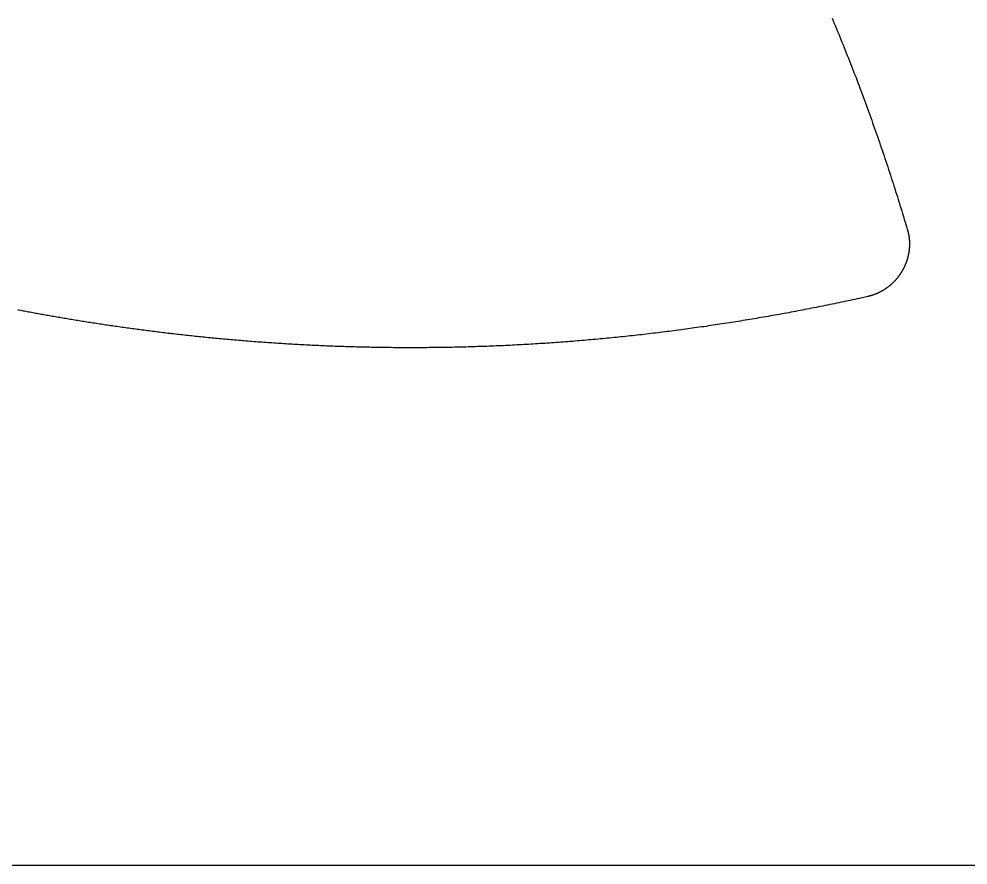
# Model space of a CAD drawing. Extents: x -3 to 136, y 0 to 121.
# Drawn here: x 76.81 to 93.08, y 0 to 14.5 of the extents above; entities that cross this region are included whole.
import ezdxf

# ---------------------------------------------------------------- set-up
doc = ezdxf.new("R2010")
doc.units = 0
doc.layers.get('0').update_dxf_attribs({"linetype": 'CONTINUOUS'})

msp = doc.modelspace()

# ---------------------------------------------------------------- linework, layer by layer
msp.add_lwpolyline([(69.26408, 119.9689, 0.57735027), (64.06792, 119.9689), (-2.59808, 4.5, 0.57735027), (0, 0), (133.332, 0, 0.57735027), (135.93008, 4.5)], format="xyb", close=True)
for points in [[(90.7479, 14.5203, 0), (90.767, 14.4747, 0), (90.786, 14.429, 0), (90.8049, 14.3834, 0), (90.8238, 14.3377, 0), (90.8426, 14.292, 0), (90.8613, 14.2462, 0), (90.88, 14.2005, 0), (90.8986, 14.1547, 0), (90.9171, 14.1089, 0), (90.9356, 14.063, 0), (90.954, 14.0171, 0), (90.9723, 13.9713, 0), (90.9906, 13.9253, 0), (91.0088, 13.8794, 0), (91.0269, 13.8334, 0), (91.045, 13.7874, 0), (91.063, 13.7414, 0), (91.0809, 13.6953, 0), (91.0988, 13.6493, 0), (91.1166, 13.6031, 0), (91.1344, 13.557, 0), (91.1521, 13.5108, 0), (91.1697, 13.4647, 0), (91.1872, 13.4184, 0), (91.2047, 13.3722, 0), (91.2222, 13.3259, 0), (91.2395, 13.2796, 0), (91.2568, 13.2333, 0), (91.2741, 13.1869, 0), (91.2912, 13.1405, 0), (91.3084, 13.0941, 0), (91.3254, 13.0476, 0), (91.3424, 13.0011, 0), (91.3593, 12.9546, 0), (91.3762, 12.9081, 0), (91.393, 12.8615, 0), (91.4097, 12.8149, 0), (91.4264, 12.7682, 0), (91.443, 12.7216, 0), (91.4595, 12.6749, 0), (91.476, 12.6281, 0), (91.4924, 12.5814, 0), (91.5088, 12.5346, 0), (91.5251, 12.4877, 0), (91.5413, 12.4409, 0), (91.5575, 12.394, 0), (91.5736, 12.3471, 0), (91.5897, 12.3001, 0), (91.6057, 12.2531, 0), (91.6216, 12.2061, 0), (91.6375, 12.159, 0), (91.6533, 12.1119, 0), (91.6691, 12.0648, 0), (91.6848, 12.0176, 0), (91.7004, 11.9704, 0), (91.716, 11.9232, 0), (91.7314, 11.8762, 0), (91.7467, 11.8293, 0), (91.7619, 11.7826, 0), (91.7771, 11.7359, 0), (91.7921, 11.6893, 0), (91.8071, 11.6427, 0), (91.822, 11.596, 0), (91.8368, 11.5493, 0), (91.8517, 11.5024, 0), (91.8665, 11.4554, 0), (91.8813, 11.4082, 0), (91.8961, 11.3607, 0), (91.9109, 11.313, 0), (91.9258, 11.265, 0), (91.9407, 11.2166, 0), (91.9556, 11.1678, 0), (91.9706, 11.1186, 0), (91.9857, 11.0689, 0), (92.0001, 11.0215, 0), (92.0126, 10.98, 0), (92.0232, 10.9451, 0), (92.0315, 10.9173, 0), (92.0376, 10.8972, 0)], [(92.0376, 10.8972, 0), (92.0387, 10.8935, 0), (92.0398, 10.8898, 0), (92.0409, 10.886, 0), (92.042, 10.8823, 0), (92.043, 10.8786, 0), (92.044, 10.8748, 0), (92.0451, 10.8711, 0), (92.0461, 10.8673, 0), (92.047, 10.8635, 0), (92.048, 10.8598, 0), (92.0489, 10.856, 0), (92.0499, 10.8522, 0), (92.0508, 10.8484, 0), (92.0517, 10.8446, 0), (92.0525, 10.8409, 0), (92.0534, 10.8371, 0), (92.0542, 10.8333, 0), (92.0551, 10.8295, 0), (92.0559, 10.8257, 0), (92.0567, 10.8218, 0), (92.0574, 10.818, 0), (92.0582, 10.8142, 0), (92.0589, 10.8104, 0), (92.0596, 10.8066, 0), (92.0603, 10.8028, 0), (92.061, 10.7989, 0), (92.0617, 10.7951, 0), (92.0623, 10.7913, 0), (92.0629, 10.7874, 0), (92.0635, 10.7836, 0), (92.0641, 10.7797, 0), (92.0647, 10.7759, 0), (92.0653, 10.772, 0), (92.0658, 10.7682, 0), (92.0663, 10.7643, 0), (92.0668, 10.7605, 0), (92.0673, 10.7566, 0), (92.0678, 10.7527, 0), (92.0683, 10.7489, 0), (92.0687, 10.745, 0), (92.0691, 10.7411, 0), (92.0695, 10.7373, 0), (92.0699, 10.7334, 0), (92.0703, 10.7295, 0), (92.0706, 10.7257, 0), (92.0709, 10.7218, 0), (92.0713, 10.7179, 0), (92.0716, 10.714, 0), (92.0718, 10.7101, 0), (92.0721, 10.7062, 0), (92.0723, 10.7024, 0), (92.0726, 10.6985, 0), (92.0728, 10.6946, 0), (92.073, 10.6907, 0), (92.0732, 10.6868, 0), (92.0733, 10.6829, 0), (92.0735, 10.679, 0), (92.0736, 10.6751, 0), (92.0737, 10.6712, 0), (92.0738, 10.6673, 0), (92.0738, 10.6635, 0), (92.0739, 10.6596, 0), (92.0739, 10.6557, 0), (92.074, 10.6518, 0), (92.074, 10.6479, 0), (92.074, 10.644, 0), (92.0739, 10.6401, 0), (92.0739, 10.6362, 0), (92.0738, 10.6323, 0), (92.0737, 10.6284, 0), (92.0736, 10.6245, 0), (92.0735, 10.6206, 0), (92.0734, 10.6168, 0), (92.0733, 10.6129, 0), (92.0731, 10.609, 0), (92.0729, 10.6051, 0), (92.0727, 10.6012, 0), (92.0725, 10.5973, 0), (92.0723, 10.5934, 0), (92.072, 10.5896, 0), (92.0717, 10.5857, 0), (92.0715, 10.5818, 0), (92.0712, 10.5779, 0), (92.0709, 10.574, 0), (92.0705, 10.5702, 0), (92.0702, 10.5663, 0), (92.0698, 10.5624, 0), (92.0694, 10.5585, 0), (92.069, 10.5547, 0), (92.0686, 10.5508, 0), (92.0682, 10.5469, 0), (92.0677, 10.5431, 0), (92.0673, 10.5392, 0), (92.0668, 10.5353, 0), (92.0663, 10.5315, 0), (92.0658, 10.5276, 0), (92.0652, 10.5238, 0), (92.0647, 10.5199, 0), (92.0641, 10.516, 0), (92.0635, 10.5122, 0), (92.063, 10.5083, 0), (92.0623, 10.5045, 0), (92.0617, 10.5007, 0), (92.0611, 10.4968, 0), (92.0604, 10.493, 0), (92.0597, 10.4891, 0), (92.059, 10.4853, 0), (92.0583, 10.4815, 0), (92.0576, 10.4777, 0), (92.0568, 10.4738, 0), (92.0561, 10.47, 0), (92.0553, 10.4662, 0), (92.0545, 10.4624, 0), (92.0537, 10.4586, 0), (92.0529, 10.4548, 0), (92.0521, 10.451, 0), (92.0512, 10.4472, 0), (92.0503, 10.4434, 0), (92.0494, 10.4396, 0), (92.0485, 10.4358, 0), (92.0476, 10.432, 0), (92.0467, 10.4282, 0), (92.0457, 10.4245, 0), (92.0448, 10.4207, 0), (92.0438, 10.4169, 0), (92.0428, 10.4132, 0), (92.0418, 10.4094, 0), (92.0408, 10.4057, 0), (92.0397, 10.4019, 0), (92.0386, 10.3982, 0), (92.0376, 10.3944, 0), (92.0365, 10.3907, 0), (92.0354, 10.387, 0), (92.0343, 10.3832, 0), (92.0331, 10.3795, 0), (92.032, 10.3758, 0), (92.0308, 10.3721, 0), (92.0296, 10.3684, 0), (92.0284, 10.3647, 0), (92.0272, 10.361, 0), (92.026, 10.3573, 0), (92.0247, 10.3536, 0), (92.0235, 10.35, 0), (92.0222, 10.3463, 0), (92.0209, 10.3426, 0), (92.0196, 10.339, 0), (92.0183, 10.3353, 0), (92.0169, 10.3317, 0), (92.0156, 10.328, 0), (92.0142, 10.3244, 0), (92.0129, 10.3207, 0), (92.0115, 10.3171, 0), (92.01, 10.3135, 0), (92.0086, 10.3099, 0), (92.0072, 10.3063, 0), (92.0057, 10.3027, 0), (92.0043, 10.2991, 0), (92.0028, 10.2955, 0), (92.0013, 10.2919, 0), (91.9998, 10.2883, 0), (91.9982, 10.2847, 0), (91.9967, 10.2812, 0), (91.9951, 10.2776, 0), (91.9936, 10.2741, 0), (91.992, 10.2705, 0), (91.9904, 10.267, 0), (91.9888, 10.2634, 0), (91.9871, 10.2599, 0), (91.9855, 10.2564, 0), (91.9838, 10.2529, 0), (91.9821, 10.2494, 0), (91.9804, 10.2458, 0), (91.9787, 10.2424, 0), (91.977, 10.2389, 0), (91.9753, 10.2354, 0), (91.9735, 10.2319, 0), (91.9718, 10.2284, 0), (91.97, 10.225, 0), (91.9682, 10.2215, 0), (91.9664, 10.2181, 0), (91.9646, 10.2146, 0), (91.9628, 10.2112, 0), (91.9609, 10.2078, 0), (91.959, 10.2044, 0), (91.9572, 10.201, 0), (91.9553, 10.1976, 0), (91.9534, 10.1942, 0), (91.9515, 10.1908, 0), (91.9495, 10.1874, 0), (91.9476, 10.184, 0), (91.9456, 10.1807, 0), (91.9436, 10.1773, 0), (91.9417, 10.174, 0), (91.9397, 10.1706, 0), (91.9376, 10.1673, 0), (91.9356, 10.164, 0), (91.9336, 10.1607, 0), (91.9315, 10.1573, 0), (91.9294, 10.154, 0), (91.9274, 10.1508, 0), (91.9253, 10.1475, 0), (91.9231, 10.1442, 0), (91.921, 10.1409, 0), (91.9189, 10.1377, 0), (91.9167, 10.1344, 0), (91.9146, 10.1312, 0), (91.9124, 10.1279, 0), (91.9102, 10.1247, 0), (91.908, 10.1215, 0), (91.9058, 10.1183, 0), (91.9035, 10.1151, 0), (91.9013, 10.1119, 0), (91.899, 10.1088, 0), (91.8968, 10.1056, 0), (91.8945, 10.1024, 0), (91.8922, 10.0993, 0), (91.8899, 10.0962, 0), (91.8875, 10.093, 0), (91.8852, 10.0899, 0), (91.8829, 10.0868, 0), (91.8805, 10.0837, 0), (91.8781, 10.0806, 0), (91.8757, 10.0775, 0), (91.8734, 10.0745, 0), (91.8709, 10.0714, 0), (91.8685, 10.0684, 0), (91.8661, 10.0653, 0), (91.8636, 10.0623, 0), (91.8612, 10.0593, 0), (91.8587, 10.0563, 0), (91.8562, 10.0533, 0), (91.8537, 10.0503, 0), (91.8512, 10.0474, 0), (91.8487, 10.0444, 0), (91.8462, 10.0414, 0), (91.8436, 10.0385, 0), (91.8411, 10.0356, 0), (91.8385, 10.0326, 0), (91.8359, 10.0297, 0), (91.8333, 10.0268, 0), (91.8307, 10.0239, 0), (91.8281, 10.0211, 0), (91.8255, 10.0182, 0), (91.8229, 10.0154, 0), (91.8202, 10.0125, 0), (91.8176, 10.0097, 0), (91.8149, 10.0069, 0), (91.8122, 10.004, 0), (91.8095, 10.0012, 0), (91.8068, 9.99846, 0), (91.8041, 9.99568, 0), (91.8013, 9.99291, 0), (91.7986, 9.99016, 0), (91.7958, 9.98742, 0), (91.7931, 9.98469, 0), (91.7903, 9.98197, 0), (91.7875, 9.97926, 0), (91.7847, 9.97656, 0), (91.7819, 9.97388, 0), (91.7791, 9.97121, 0), (91.7763, 9.96854, 0), (91.7734, 9.9659, 0), (91.7706, 9.96326, 0), (91.7677, 9.96063, 0), (91.7648, 9.95802, 0), (91.7619, 9.95542, 0), (91.759, 9.95283, 0), (91.7561, 9.95025, 0), (91.7532, 9.94768, 0), (91.7503, 9.94513, 0), (91.7473, 9.94259, 0), (91.7444, 9.94006, 0), (91.7414, 9.93754, 0), (91.7384, 9.93504, 0), (91.7355, 9.93255, 0), (91.7325, 9.93007, 0), (91.7295, 9.9276, 0), (91.7264, 9.92515, 0), (91.7234, 9.9227, 0), (91.7204, 9.92027, 0), (91.7173, 9.91786, 0), (91.7143, 9.91545, 0), (91.7112, 9.91306, 0), (91.7081, 9.91068, 0), (91.705, 9.90832, 0), (91.7019, 9.90597, 0), (91.6988, 9.90363, 0), (91.6957, 9.9013, 0), (91.6926, 9.89899, 0), (91.6895, 9.89668, 0), (91.6863, 9.8944, 0), (91.6831, 9.89212, 0), (91.68, 9.88986, 0), (91.6768, 9.88761, 0), (91.6736, 9.88538, 0), (91.6704, 9.88316, 0), (91.6672, 9.88095, 0), (91.664, 9.87875, 0), (91.6608, 9.87657, 0), (91.6575, 9.87441, 0), (91.6543, 9.87225, 0), (91.651, 9.87011, 0), (91.6478, 9.86799, 0), (91.6445, 9.86588, 0), (91.6412, 9.86378, 0), (91.6379, 9.8617, 0), (91.6346, 9.85964, 0), (91.6313, 9.85758, 0), (91.628, 9.85555, 0), (91.6247, 9.85352, 0), (91.6213, 9.85151, 0), (91.618, 9.84952, 0), (91.6147, 9.84754, 0), (91.6113, 9.84557, 0), (91.6079, 9.84362, 0), (91.6046, 9.84169, 0), (91.6012, 9.83976, 0), (91.5978, 9.83786, 0), (91.5944, 9.83597, 0), (91.591, 9.83409, 0), (91.5876, 9.83223, 0), (91.5842, 9.83038, 0), (91.5807, 9.82855, 0), (91.5773, 9.82673, 0), (91.5739, 9.82493, 0), (91.5704, 9.82314, 0), (91.567, 9.82137, 0), (91.5635, 9.81962, 0), (91.56, 9.81788, 0), (91.5566, 9.81615, 0), (91.5531, 9.81444, 0), (91.5496, 9.81275, 0), (91.5461, 9.81107, 0), (91.5426, 9.8094, 0), (91.5391, 9.80776, 0), (91.5355, 9.80612, 0), (91.532, 9.80451, 0), (91.5285, 9.80291, 0), (91.5249, 9.80132, 0), (91.5214, 9.79975, 0), (91.5178, 9.7982, 0), (91.5143, 9.79666, 0), (91.5107, 9.79514, 0), (91.5071, 9.79363, 0), (91.5035, 9.79214, 0), (91.4999, 9.79067, 0), (91.4963, 9.78921, 0), (91.4927, 9.78777, 0), (91.4891, 9.78634, 0), (91.4855, 9.78493, 0), (91.4819, 9.78354, 0), (91.4783, 9.78216, 0), (91.4746, 9.7808, 0), (91.471, 9.77945, 0), (91.4674, 9.77813, 0), (91.4637, 9.77681, 0), (91.46, 9.77552, 0), (91.4564, 9.77424, 0), (91.4527, 9.77298, 0), (91.449, 9.77173, 0), (91.4454, 9.7705, 0), (91.4417, 9.76929, 0), (91.438, 9.7681, 0), (91.4343, 9.76692, 0), (91.4306, 9.76575, 0), (91.4269, 9.76461, 0), (91.4232, 9.76348, 0), (91.4194, 9.76237, 0), (91.4157, 9.76128, 0), (91.412, 9.7602, 0), (91.4083, 9.75914, 0), (91.4045, 9.7581, 0), (91.4008, 9.75707, 0), (91.397, 9.75606, 0), (91.3933, 9.75507, 0), (91.3895, 9.7541, 0), (91.3857, 9.75314, 0), (91.382, 9.7522, 0), (91.3782, 9.75128, 0), (91.3744, 9.75037, 0), (91.3706, 9.74949, 0), (91.3669, 9.74862, 0), (91.3631, 9.74776, 0)], [(91.3631, 9.74776, 0), (91.294, 9.73244, 0), (91.2547, 9.72374, 0), (91.2157, 9.71518, 0), (91.1768, 9.70666, 0), (91.1377, 9.69815, 0), (91.0986, 9.68967, 0), (91.0596, 9.68125, 0), (91.0205, 9.67287, 0), (90.9815, 9.66454, 0), (90.9425, 9.65626, 0), (90.9035, 9.64802, 0), (90.8646, 9.63981, 0), (90.8255, 9.63165, 0), (90.7865, 9.62353, 0), (90.7474, 9.61544, 0), (90.7084, 9.60739, 0), (90.6693, 9.59938, 0), (90.6302, 9.59141, 0), (90.591, 9.58348, 0), (90.5519, 9.5756, 0), (90.5128, 9.56776, 0), (90.4737, 9.55996, 0), (90.4346, 9.5522, 0), (90.3955, 9.54449, 0), (90.3563, 9.53681, 0), (90.3172, 9.52918, 0), (90.278, 9.52159, 0), (90.2389, 9.51405, 0), (90.1997, 9.50654, 0), (90.1606, 9.49908, 0), (90.1214, 9.49166, 0), (90.0823, 9.48428, 0), (90.0431, 9.47695, 0), (90.0039, 9.46965, 0), (89.9647, 9.4624, 0), (89.9255, 9.45519, 0), (89.8863, 9.44803, 0), (89.8471, 9.4409, 0), (89.8079, 9.43382, 0), (89.7687, 9.42678, 0), (89.7294, 9.41978, 0), (89.6902, 9.41283, 0), (89.6509, 9.40592, 0), (89.6117, 9.39904, 0), (89.5724, 9.39222, 0), (89.5331, 9.38543, 0), (89.4938, 9.37869, 0), (89.4545, 9.37198, 0), (89.4152, 9.36532, 0), (89.3759, 9.35871, 0), (89.3366, 9.35213, 0), (89.2972, 9.3456, 0), (89.2579, 9.33911, 0), (89.2185, 9.33266, 0), (89.1791, 9.32626, 0), (89.1398, 9.3199, 0), (89.1004, 9.31358, 0), (89.061, 9.30731, 0), (89.0217, 9.30108, 0), (88.9823, 9.2949, 0), (88.9429, 9.28876, 0), (88.9035, 9.28266, 0), (88.8642, 9.27661, 0), (88.8248, 9.2706, 0), (88.7854, 9.26464, 0), (88.746, 9.25872, 0), (88.7066, 9.25284, 0), (88.6672, 9.24701, 0), (88.6278, 9.24122, 0), (88.5884, 9.23548, 0), (88.549, 9.22978, 0), (88.5096, 9.22412, 0), (88.4702, 9.21851, 0), (88.4308, 9.21295, 0), (88.3914, 9.20742, 0), (88.352, 9.20194, 0), (88.3126, 9.19651, 0), (88.2732, 9.19112, 0), (88.2337, 9.18577, 0), (88.1943, 9.18047, 0), (88.1549, 9.17521, 0), (88.1155, 9.17, 0), (88.076, 9.16483, 0), (88.0366, 9.1597, 0), (87.9971, 9.15462, 0), (87.9577, 9.14958, 0), (87.9183, 9.14459, 0), (87.8788, 9.13964, 0), (87.8394, 9.13474, 0), (87.7999, 9.12988, 0), (87.7604, 9.12506, 0), (87.721, 9.12029, 0), (87.6815, 9.11556, 0), (87.6421, 9.11088, 0), (87.6026, 9.10624, 0), (87.5631, 9.10165, 0), (87.5236, 9.0971, 0), (87.4842, 9.09259, 0), (87.4447, 9.08813, 0), (87.4052, 9.08372, 0), (87.3657, 9.07934, 0), (87.3262, 9.07502, 0), (87.2867, 9.07073, 0), (87.2472, 9.06649, 0), (87.2077, 9.0623, 0), (87.1682, 9.05815, 0), (87.1287, 9.05405, 0), (87.0891, 9.04999, 0), (87.0496, 9.04597, 0), (87.0101, 9.042, 0), (86.9706, 9.03807, 0), (86.931, 9.03419, 0), (86.8915, 9.03035, 0), (86.852, 9.02656, 0), (86.8124, 9.02281, 0), (86.7729, 9.01911, 0), (86.7333, 9.01545, 0), (86.6938, 9.01183, 0), (86.6542, 9.00826, 0), (86.6147, 9.00474, 0), (86.5751, 9.00126, 0), (86.5355, 8.99782, 0), (86.4959, 8.99443, 0), (86.4564, 8.99108, 0), (86.4168, 8.98778, 0), (86.3772, 8.98452, 0), (86.3376, 8.98131, 0), (86.298, 8.97814, 0), (86.2584, 8.97502, 0), (86.2188, 8.97194, 0), (86.1792, 8.96891, 0), (86.1396, 8.96592, 0), (86.0999, 8.96298, 0), (86.0603, 8.96008, 0), (86.0207, 8.95723, 0), (85.9811, 8.95442, 0), (85.9414, 8.95165, 0), (85.9018, 8.94893, 0), (85.8621, 8.94626, 0), (85.8225, 8.94363, 0), (85.7828, 8.94105, 0), (85.7432, 8.93851, 0), (85.7035, 8.93601, 0), (85.6638, 8.93356, 0), (85.6241, 8.93116, 0), (85.5845, 8.9288, 0), (85.5448, 8.92648, 0), (85.5051, 8.92421, 0), (85.4654, 8.92199, 0), (85.4257, 8.91981, 0), (85.386, 8.91767, 0), (85.3463, 8.91558, 0), (85.3066, 8.91354, 0), (85.2668, 8.91154, 0), (85.2271, 8.90959, 0), (85.1874, 8.90768, 0), (85.1476, 8.90581, 0), (85.1079, 8.90399, 0), (85.0682, 8.90222, 0), (85.0284, 8.90049, 0), (84.9886, 8.89881, 0), (84.9489, 8.89717, 0), (84.9091, 8.89558, 0), (84.8693, 8.89403, 0), (84.8296, 8.89253, 0), (84.7898, 8.89107, 0), (84.75, 8.88966, 0), (84.7102, 8.88829, 0), (84.6704, 8.88697, 0), (84.6306, 8.88569, 0), (84.5908, 8.88446, 0), (84.5509, 8.88327, 0), (84.5111, 8.88213, 0), (84.4714, 8.88104, 0), (84.4317, 8.87999, 0), (84.392, 8.87899, 0), (84.3524, 8.87804, 0), (84.3129, 8.87713, 0), (84.2734, 8.87627, 0), (84.234, 8.87545, 0), (84.1947, 8.87469, 0), (84.1554, 8.87396, 0), (84.1161, 8.87328, 0), (84.077, 8.87265, 0), (84.0378, 8.87206, 0), (83.9988, 8.87151, 0), (83.9598, 8.87101, 0), (83.9208, 8.87056, 0), (83.882, 8.87015, 0), (83.8431, 8.86978, 0), (83.8044, 8.86945, 0), (83.7657, 8.86917, 0), (83.727, 8.86894, 0), (83.6884, 8.86874, 0), (83.6499, 8.86859, 0), (83.6114, 8.86848, 0), (83.573, 8.86841, 0), (83.5347, 8.86839, 0), (83.4964, 8.86841, 0), (83.4582, 8.86846, 0), (83.42, 8.86857, 0), (83.3819, 8.86871, 0), (83.3439, 8.86889, 0), (83.3059, 8.86911, 0), (83.2679, 8.86938, 0), (83.2301, 8.86969, 0), (83.1923, 8.87003, 0), (83.1545, 8.87042, 0), (83.1169, 8.87084, 0), (83.0792, 8.87131, 0), (83.0417, 8.87181, 0), (83.0042, 8.87236, 0), (82.9668, 8.87294, 0), (82.9294, 8.87357, 0), (82.8921, 8.87423, 0), (82.8548, 8.87493, 0), (82.8176, 8.87567, 0), (82.7805, 8.87644, 0), (82.7435, 8.87726, 0), (82.7065, 8.87811, 0), (82.6695, 8.879, 0), (82.6326, 8.87992, 0), (82.5958, 8.88089, 0), (82.5591, 8.88189, 0), (82.5224, 8.88293, 0), (82.4858, 8.884, 0), (82.4492, 8.88511, 0), (82.4127, 8.88626, 0), (82.3763, 8.88744, 0), (82.3399, 8.88866, 0), (82.3036, 8.88991, 0), (82.2674, 8.8912, 0), (82.2312, 8.89253, 0), (82.1951, 8.89389, 0), (82.159, 8.89528, 0), (82.123, 8.89671, 0), (82.0871, 8.89817, 0), (82.0512, 8.89967, 0), (82.0154, 8.9012, 0), (81.9797, 8.90276, 0), (81.944, 8.90436, 0), (81.9084, 8.90599, 0), (81.8729, 8.90765, 0), (81.8374, 8.90935, 0), (81.802, 8.91108, 0), (81.7667, 8.91284, 0), (81.7314, 8.91463, 0), (81.6962, 8.91646, 0), (81.661, 8.91832, 0), (81.626, 8.92021, 0), (81.5909, 8.92213, 0), (81.556, 8.92408, 0), (81.5211, 8.92606, 0), (81.4863, 8.92808, 0), (81.4515, 8.93012, 0), (81.4169, 8.93219, 0), (81.3822, 8.9343, 0), (81.3477, 8.93643, 0), (81.3132, 8.9386, 0), (81.2788, 8.94079, 0), (81.2444, 8.94302, 0), (81.2101, 8.94527, 0), (81.1759, 8.94755, 0), (81.1418, 8.94986, 0), (81.1077, 8.9522, 0), (81.0737, 8.95457, 0), (81.0397, 8.95697, 0), (81.0058, 8.95939, 0), (80.972, 8.96184, 0), (80.9382, 8.96432, 0), (80.9046, 8.96683, 0), (80.8709, 8.96936, 0), (80.8374, 8.97192, 0), (80.8039, 8.97451, 0), (80.7705, 8.97712, 0), (80.7372, 8.97976, 0), (80.7039, 8.98243, 0), (80.6707, 8.98512, 0), (80.6375, 8.98784, 0), (80.6045, 8.99059, 0), (80.5715, 8.99335, 0), (80.5385, 8.99615, 0), (80.5057, 8.99897, 0), (80.4729, 9.00181, 0), (80.4402, 9.00468, 0), (80.4075, 9.00757, 0), (80.3749, 9.01049, 0), (80.3424, 9.01343, 0), (80.31, 9.01639, 0), (80.2776, 9.01938, 0), (80.2453, 9.02239, 0), (80.213, 9.02543, 0), (80.1809, 9.02849, 0), (80.1488, 9.03157, 0), (80.1167, 9.03467, 0), (80.0848, 9.03779, 0), (80.0529, 9.04094, 0), (80.0211, 9.04411, 0), (79.9893, 9.0473, 0), (79.9577, 9.05051, 0), (79.9261, 9.05374, 0), (79.8945, 9.057, 0), (79.8631, 9.06027, 0), (79.8317, 9.06357, 0), (79.8003, 9.06688, 0), (79.7691, 9.07022, 0), (79.7379, 9.07358, 0), (79.7068, 9.07695, 0), (79.6758, 9.08035, 0), (79.6448, 9.08376, 0), (79.6139, 9.0872, 0), (79.5831, 9.09065, 0), (79.5523, 9.09412, 0), (79.5217, 9.09761, 0), (79.4911, 9.10112, 0), (79.4605, 9.10465, 0), (79.4301, 9.1082, 0), (79.3997, 9.11176, 0), (79.3694, 9.11534, 0), (79.3391, 9.11894, 0), (79.309, 9.12256, 0), (79.2789, 9.12619, 0), (79.2489, 9.12984, 0), (79.2189, 9.1335, 0), (79.189, 9.13719, 0), (79.1592, 9.14088, 0), (79.1295, 9.1446, 0), (79.0998, 9.14833, 0), (79.0703, 9.15208, 0), (79.0408, 9.15584, 0), (79.0113, 9.15961, 0), (78.982, 9.1634, 0), (78.9527, 9.16721, 0), (78.9235, 9.17103, 0), (78.8943, 9.17487, 0), (78.8653, 9.17872, 0), (78.8363, 9.18258, 0), (78.8074, 9.18646, 0), (78.7785, 9.19035, 0), (78.7498, 9.19425, 0), (78.7211, 9.19817, 0), (78.6925, 9.2021, 0), (78.6639, 9.20604, 0), (78.6354, 9.21, 0), (78.6071, 9.21396, 0), (78.5787, 9.21794, 0), (78.5505, 9.22193, 0), (78.5223, 9.22594, 0), (78.4943, 9.22995, 0), (78.4663, 9.23398, 0), (78.4383, 9.23802, 0), (78.4105, 9.24206, 0), (78.3827, 9.24612, 0), (78.355, 9.25019, 0), (78.3273, 9.25427, 0), (78.2998, 9.25836, 0), (78.2723, 9.26246, 0), (78.2449, 9.26657, 0), (78.2176, 9.27069, 0), (78.1903, 9.27482, 0), (78.1632, 9.27896, 0), (78.1361, 9.2831, 0), (78.1091, 9.28726, 0), (78.0821, 9.29142, 0), (78.0553, 9.29559, 0), (78.0285, 9.29977, 0), (78.0018, 9.30396, 0), (77.9752, 9.30815, 0), (77.9486, 9.31236, 0), (77.9221, 9.31656, 0), (77.8957, 9.32078, 0), (77.8694, 9.32501, 0), (77.8432, 9.32924, 0), (77.817, 9.33347, 0), (77.791, 9.33771, 0), (77.765, 9.34196, 0), (77.739, 9.34622, 0), (77.7132, 9.35048, 0), (77.6874, 9.35474, 0), (77.6617, 9.35902, 0), (77.6361, 9.36329, 0), (77.6106, 9.36757, 0), (77.5852, 9.37186, 0), (77.5598, 9.37615, 0), (77.5345, 9.38044, 0), (77.5093, 9.38474, 0), (77.4842, 9.38904, 0), (77.4591, 9.39335, 0), (77.4341, 9.39766, 0), (77.4092, 9.40197, 0), (77.3844, 9.40628, 0), (77.3597, 9.4106, 0), (77.3351, 9.41492, 0), (77.3105, 9.41924, 0), (77.286, 9.42357, 0), (77.2616, 9.4279, 0), (77.2373, 9.43222, 0), (77.213, 9.43655, 0), (77.1889, 9.44089, 0), (77.1648, 9.44522, 0), (77.1408, 9.44955, 0), (77.1168, 9.45389, 0), (77.093, 9.45822, 0), (77.0692, 9.46256, 0), (77.0456, 9.46689, 0), (77.022, 9.47123, 0), (76.9985, 9.47556, 0), (76.975, 9.4799, 0), (76.9517, 9.48423, 0), (76.9284, 9.48856, 0), (76.9052, 9.4929, 0), (76.8821, 9.49723, 0), (76.8591, 9.50156, 0), (76.8362, 9.50588, 0), (76.8133, 9.51021, 0), (76.7905, 9.51453, 0)]]:
    msp.add_polyline3d(points)

doc.saveas('drawing.dxf')
